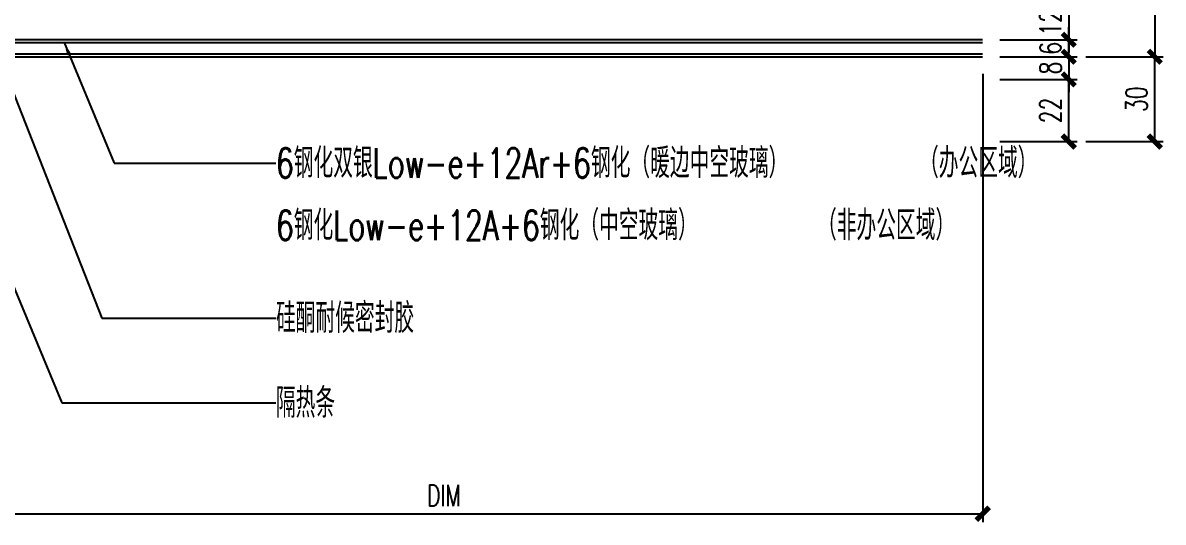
# Model space of a CAD drawing. Extents: x -160106 to 966792, y -663931 to 1550022.
# Drawn here: x -85524.6 to -85121.3, y -86500.7 to -86324.1 of the extents above; entities that cross this region are included whole.
import ezdxf
from ezdxf.enums import TextEntityAlignment as Align

# ---------------------------------------------------------------- set-up
doc = ezdxf.new("R2010")
doc.units = 0
for name, color, linetype in [('!ZN1-填充-8', 8, 'Continuous'), ('!ZN1-文字-7', 7, 'Continuous'), ('!ZN1-标注-173', 173, 'Continuous'), ('!ZN3-玻璃幕墙-4', 4, 'Continuous'), ('!ZN4-辅助材料-1', 1, 'Continuous'), ('DIM', 173, 'Continuous')]:
    doc.layers.add(name, color=color, linetype=linetype)
doc.styles.add('DHTEXT-1', font='ROMANS.shx', dxfattribs={"width": 0.7, "bigfont": 'CHINESE.shx'})
doc.styles.add('ZNDimTStyle', font='ROMANS.shx', dxfattribs={"width": 0.7, "bigfont": 'CHINESE.shx'})
doc.styles.add('ZNTextStyle', font='ROMANS.shx', dxfattribs={"width": 0.7, "bigfont": 'CHINESE.shx'})
doc.dimstyles.new('ZN3', dxfattribs={"dimscale": 3, "dimtxt": 2.5, "dimasz": 1.5, "dimexe": 1, "dimexo": 2, "dimgap": 0.9, "dimtad": 1, "dimdec": 0, "dimdsep": 46, "dimtxsty": 'DHTEXT-1', "dimblk": 'ARCHTICK', "dimcen": 2.5, "dimclrd": 173, "dimclre": 173, "dimclrt": 7, "dimazin": 2, "dimtfac": 1, "dimtix": 1, "dimtmove": 2, "dimatfit": 3, "dimfxl": 0, "dimarcsym": 0})
doc.dimstyles.new('ZN机械-3', dxfattribs={"dimscale": 3, "dimtxt": 2.5, "dimasz": 1.5, "dimexe": 1, "dimexo": 2, "dimgap": 0.9, "dimtad": 1, "dimdec": 0, "dimzin": 0, "dimdsep": 46, "dimtxsty": 'ZNDimTStyle', "dimcen": 2.5, "dimdle": 1, "dimclrd": 173, "dimclre": 173, "dimclrt": 7, "dimazin": 2, "dimtfac": 1, "dimtdec": 4, "dimtix": 1, "dimtmove": 2, "dimatfit": 3, "dimfxl": 0, "dimfrac": 2, "dimtolj": 1, "dimtzin": 0, "dimarcsym": 0})

# ---------------------------------------------------------------- blocks, each defined once
blk = doc.blocks.new('*U1427')
at = {"layer": '!ZN1-填充-8'}
h = blk.add_hatch(dxfattribs=at)
h.set_pattern_fill('ANSI37', color=256, scale=0.5, style=0)
h.set_pattern_definition([(45, (6, 0), (-1.12253, 1.12253), []), (135, (6, 0), (-1.12253, -1.12253), [])])
h.paths.add_polyline_path([(0, 5), (0, 19), (1, 18), (14, 18), (14, 17.75), (12, 15.75), (12, 8.25), (14, 6.25), (14, 6), (1, 6)])
h = blk.add_hatch(dxfattribs=at)
h.set_pattern_fill('DOTS', color=8, style=0)
h.set_pattern_definition([(0, (6, 0), (0.79375, 1.5875), [0, -1.5875])])
h.paths.add_polyline_path([(13, 15.34), (13, 8.66), (14.41, 7.25), (17.8, 7.25), (17.8, 16.75), (14.41, 16.75)])
for points in [[(18.75, 18), (14, 18), (14, 17.75), (18.75, 17.75)], [(18.75, 6.25), (14, 6.25), (14, 6), (18.75, 6)]]:
    blk.add_hatch(color=256, dxfattribs=at).paths.add_polyline_path(points)
for p, q in [((0, 23), (366.76, 23)), ((0, 19), (366.76, 19)), ((0, 5), (366.76, 5)), ((0, 1), (366.76, 1))]:
    blk.add_line(p, q, dxfattribs=at)
at = {"layer": '!ZN3-玻璃幕墙-4'}
for points in [[(366.76, 24), (1, 24), (0, 23), (0, 19), (1, 18), (366.76, 18)], [(366.76, 6), (1, 6), (0, 5), (0, 1), (1, 0), (366.76, 0)]]:
    blk.add_lwpolyline(points, dxfattribs=at)
at = {"layer": '!ZN4-辅助材料-1'}
for points in [[(0, 5), (0, 19), (1, 18), (14, 18), (14, 17.75), (12, 15.75), (12, 8.25), (12, 8.25), (14, 6.25), (14, 6), (1, 6), (0, 5)], [(12, 15.75), (12, 8.25), (14, 6.25), (19, 6.25), (19, 17.75), (14, 17.75)], [(13, 15.34), (13, 8.66), (14.41, 7.25), (17.8, 7.25), (17.8, 16.75), (14.41, 16.75)], [(18.75, 18), (14, 18), (14, 17.75), (18.75, 17.75)], [(18.75, 6.25), (14, 6.25), (14, 6), (18.75, 6)]]:
    blk.add_lwpolyline(points, close=True, dxfattribs=at)
blk.add_lwpolyline([(18.4, 17.75), (18.4, 17.65), (14.04, 17.65), (12.1, 15.71), (12.1, 8.29), (14.04, 6.35), (18.4, 6.35), (18.4, 6.25), (18.4, 6.35)], dxfattribs=at)
at = {"layer": 'Defpoints', "color": 250}
for p in [(0, 24), (0, 18), (0, 6), (12, 6), (0, 0)]:
    blk.add_point(p, dxfattribs=at)
blk = doc.blocks.new('_ArchTick')
at = {"color": 0, "linetype": 'ByBlock', "const_width": 0.4}
blk.add_lwpolyline([(-0.5, -0.5), (0.5, 0.5)], dxfattribs=at)
blk = doc.blocks.new('*D1432')
at = {"layer": 'Defpoints', "color": 0, "ltscale": 30, "transparency": 16777216}
for p in [(-85185.11, -86336.1), (-85566.37, -86366.1), (-85185.11, -86497.66)]:
    blk.add_point(p, dxfattribs=at)
at = {"layer": 'DIM', "color": 173, "linetype": 'ByBlock', "lineweight": -2, "ltscale": 30, "transparency": 16777216}
for p, q in [((-85185.11, -86342.1), (-85185.11, -86500.66)), ((-85566.37, -86372.1), (-85566.37, -86500.66)), ((-85566.37, -86497.66), (-85185.11, -86497.66))]:
    blk.add_line(p, q, dxfattribs=at)
at = {"layer": 'DIM', "color": 173, "lineweight": -2, "ltscale": 30, "transparency": 16777216, "xscale": 4.5, "yscale": 4.5, "zscale": 4.5, "rotation": 180}
blk.add_blockref('_ArchTick', (-85566.37, -86497.66), dxfattribs=at)
at = {"layer": 'DIM', "color": 173, "lineweight": -2, "ltscale": 30, "transparency": 16777216, "xscale": 4.5, "yscale": 4.5, "zscale": 4.5}
blk.add_blockref('_ArchTick', (-85185.11, -86497.66), dxfattribs=at)
at = {"layer": 'DIM', "color": 7, "ltscale": 30, "transparency": 16777216, "insert": (-85375.74, -86491.21), "char_height": 7.5, "attachment_point": 5, "style": 'DHTEXT-1'}
blk.add_mtext('DIM', dxfattribs=at)
blk = doc.blocks.new('*D1435')
at = {"layer": 'Defpoints', "color": 0, "ltscale": 30, "transparency": 16777216}
for p in [(-85185.11, -86330.1), (-85154.69, -86330.1), (-85185.11, -86336.1)]:
    blk.add_point(p, dxfattribs=at)
at = {"layer": 'DIM', "color": 173, "linetype": 'ByBlock', "lineweight": -2, "ltscale": 30, "transparency": 16777216}
for p, q in [((-85154.69, -86330.1), (-85154.69, -86325.6)), ((-85179.11, -86330.1), (-85151.69, -86330.1)), ((-85154.69, -86336.1), (-85154.69, -86330.1)), ((-85179.11, -86336.1), (-85151.69, -86336.1)), ((-85154.69, -86336.1), (-85154.69, -86340.6))]:
    blk.add_line(p, q, dxfattribs=at)
at = {"layer": 'DIM', "color": 173, "lineweight": -2, "ltscale": 30, "transparency": 16777216, "xscale": 4.5, "yscale": 4.5, "zscale": 4.5}
for p, rotation in [((-85154.69, -86330.1), 270), ((-85154.69, -86336.1), 90)]:
    blk.add_blockref('_ArchTick', p, dxfattribs=dict(at, rotation=rotation))
at = {"layer": 'DIM', "color": 7, "ltscale": 30, "transparency": 16777216, "insert": (-85161.14, -86333.1), "char_height": 7.5, "attachment_point": 5, "rotation": 90, "style": 'DHTEXT-1'}
blk.add_mtext('6', dxfattribs=at)
blk = doc.blocks.new('*D1436')
at = {"layer": 'Defpoints', "color": 0, "ltscale": 30, "transparency": 16777216}
for p in [(-85185.11, -86318.1), (-85185.11, -86330.1), (-85154.69, -86330.1)]:
    blk.add_point(p, dxfattribs=at)
at = {"layer": 'DIM', "color": 173, "linetype": 'ByBlock', "lineweight": -2, "ltscale": 30, "transparency": 16777216}
for p, q in [((-85154.69, -86318.1), (-85154.69, -86313.6)), ((-85179.11, -86318.1), (-85151.69, -86318.1)), ((-85154.69, -86318.1), (-85154.69, -86330.1)), ((-85179.11, -86330.1), (-85151.69, -86330.1)), ((-85154.69, -86330.1), (-85154.69, -86334.6))]:
    blk.add_line(p, q, dxfattribs=at)
at = {"layer": 'DIM', "color": 173, "lineweight": -2, "ltscale": 30, "transparency": 16777216, "xscale": 4.5, "yscale": 4.5, "zscale": 4.5}
for p, rotation in [((-85154.69, -86318.1), 270), ((-85154.69, -86330.1), 90)]:
    blk.add_blockref('_ArchTick', p, dxfattribs=dict(at, rotation=rotation))
at = {"layer": 'DIM', "color": 7, "ltscale": 30, "transparency": 16777216, "insert": (-85161.14, -86324.1), "char_height": 7.5, "attachment_point": 5, "rotation": 90, "style": 'DHTEXT-1'}
blk.add_mtext('12', dxfattribs=at)
blk = doc.blocks.new('*D1443')
at = {"layer": 'Defpoints', "color": 0, "ltscale": 30, "transparency": 16777216}
for p in [(-85185.11, -86336.1), (-85185.11, -86344.1), (-85154.69, -86344.1)]:
    blk.add_point(p, dxfattribs=at)
at = {"layer": 'DIM', "color": 173, "linetype": 'ByBlock', "lineweight": -2, "ltscale": 30, "transparency": 16777216}
for p, q in [((-85154.69, -86336.1), (-85154.69, -86331.6)), ((-85179.11, -86336.1), (-85151.69, -86336.1)), ((-85154.69, -86336.1), (-85154.69, -86344.1)), ((-85179.11, -86344.1), (-85151.69, -86344.1)), ((-85154.69, -86344.1), (-85154.69, -86348.6))]:
    blk.add_line(p, q, dxfattribs=at)
at = {"layer": 'DIM', "color": 173, "lineweight": -2, "ltscale": 30, "transparency": 16777216, "xscale": 4.5, "yscale": 4.5, "zscale": 4.5}
for p, rotation in [((-85154.69, -86336.1), 270), ((-85154.69, -86344.1), 90)]:
    blk.add_blockref('_ArchTick', p, dxfattribs=dict(at, rotation=rotation))
at = {"layer": 'DIM', "color": 7, "ltscale": 30, "transparency": 16777216, "insert": (-85161.14, -86340.1), "char_height": 7.5, "attachment_point": 5, "rotation": 90, "style": 'DHTEXT-1'}
blk.add_mtext('8', dxfattribs=at)
blk = doc.blocks.new('*D1444')
at = {"layer": 'Defpoints', "color": 0, "ltscale": 30, "transparency": 16777216}
for p in [(-85185.11, -86344.1), (-85154.69, -86344.1), (-85185.11, -86366.1)]:
    blk.add_point(p, dxfattribs=at)
at = {"layer": 'DIM', "color": 173, "linetype": 'ByBlock', "lineweight": -2, "ltscale": 30, "transparency": 16777216}
for p, q in [((-85179.11, -86344.1), (-85151.69, -86344.1)), ((-85154.69, -86366.1), (-85154.69, -86344.1)), ((-85179.11, -86366.1), (-85151.69, -86366.1))]:
    blk.add_line(p, q, dxfattribs=at)
at = {"layer": 'DIM', "color": 173, "lineweight": -2, "ltscale": 30, "transparency": 16777216, "xscale": 4.5, "yscale": 4.5, "zscale": 4.5}
for p, rotation in [((-85154.69, -86344.1), 90), ((-85154.69, -86366.1), 270)]:
    blk.add_blockref('_ArchTick', p, dxfattribs=dict(at, rotation=rotation))
at = {"layer": 'DIM', "color": 7, "ltscale": 30, "transparency": 16777216, "insert": (-85161.14, -86355.1), "char_height": 7.5, "attachment_point": 5, "rotation": 90, "style": 'DHTEXT-1'}
blk.add_mtext('22', dxfattribs=at)
blk = doc.blocks.new('*D1433')
at = {"layer": 'Defpoints', "color": 0, "ltscale": 30, "transparency": 16777216}
for p in [(-85154.69, -86336.1), (-85124.28, -86336.1), (-85154.69, -86366.1)]:
    blk.add_point(p, dxfattribs=at)
at = {"layer": 'DIM', "color": 173, "linetype": 'ByBlock', "lineweight": -2, "ltscale": 30, "transparency": 16777216}
for p, q in [((-85148.69, -86336.1), (-85121.28, -86336.1)), ((-85124.28, -86366.1), (-85124.28, -86336.1)), ((-85148.69, -86366.1), (-85121.28, -86366.1))]:
    blk.add_line(p, q, dxfattribs=at)
at = {"layer": 'DIM', "color": 173, "lineweight": -2, "ltscale": 30, "transparency": 16777216, "xscale": 4.5, "yscale": 4.5, "zscale": 4.5}
for p, rotation in [((-85124.28, -86336.1), 90), ((-85124.28, -86366.1), 270)]:
    blk.add_blockref('_ArchTick', p, dxfattribs=dict(at, rotation=rotation))
at = {"layer": 'DIM', "color": 7, "ltscale": 30, "transparency": 16777216, "insert": (-85130.73, -86351.1), "char_height": 7.5, "attachment_point": 5, "rotation": 90, "style": 'DHTEXT-1'}
blk.add_mtext('30', dxfattribs=at)
blk = doc.blocks.new('*D1434')
at = {"layer": 'Defpoints', "color": 0, "ltscale": 30, "transparency": 16777216}
for p in [(-85154.69, -86036.1), (-85154.69, -86336.1), (-85124.28, -86336.1)]:
    blk.add_point(p, dxfattribs=at)
at = {"layer": 'DIM', "color": 173, "linetype": 'ByBlock', "lineweight": -2, "ltscale": 30, "transparency": 16777216}
for p, q in [((-85148.69, -86036.1), (-85121.28, -86036.1)), ((-85124.28, -86036.1), (-85124.28, -86336.1)), ((-85148.69, -86336.1), (-85121.28, -86336.1))]:
    blk.add_line(p, q, dxfattribs=at)
at = {"layer": 'DIM', "color": 173, "lineweight": -2, "ltscale": 30, "transparency": 16777216, "xscale": 4.5, "yscale": 4.5, "zscale": 4.5}
for p, rotation in [((-85124.28, -86036.1), 90), ((-85124.28, -86336.1), 270)]:
    blk.add_blockref('_ArchTick', p, dxfattribs=dict(at, rotation=rotation))
at = {"layer": 'DIM', "color": 7, "ltscale": 30, "transparency": 16777216, "insert": (-85130.73, -86186.1), "char_height": 7.5, "attachment_point": 5, "rotation": 90, "style": 'DHTEXT-1'}
blk.add_mtext('300', dxfattribs=at)

msp = doc.modelspace()

# ---------------------------------------------------------------- block references
at = {"layer": '!ZN3-玻璃幕墙-4', "rotation": 359.9999964509936}
msp.add_blockref('*U1427', (-85551.93, -86336.1), dxfattribs=at)

# ---------------------------------------------------------------- texts
at = {"layer": '!ZN1-文字-7', "ltscale": 20, "style": 'ZNTextStyle', "width": 0.7}
for s, p in [('6钢化双银Low-e+12Ar+6钢化（暖边中空玻璃）', (-85435.11, -86373.67)), ('6钢化Low-e+12A+6钢化（中空玻璃）', (-85435.11, -86395.7)), ('硅酮耐候密封胶', (-85435.11, -86428.48)), ('隔热条', (-85435.11, -86458.48))]:
    msp.add_text(s, height=10.5, dxfattribs=at).set_placement(p, align=Align.MIDDLE_LEFT)
at = {"layer": '!ZN1-文字-7', "color": 1, "ltscale": 20, "style": 'ZNTextStyle', "width": 0.7}
for s, p in [('（办公区域）', (-85207.64, -86373.67)), ('（非办公区域）', (-85243.72, -86395.7))]:
    msp.add_text(s, height=10.5, dxfattribs=at).set_placement(p, align=Align.MIDDLE_LEFT)

# ---------------------------------------------------------------- dimensions: what is measured, and where the dimension line sits
at = {"layer": 'DIM', "ltscale": 30}
for base, p1, p2, picture, middle in [((-85124.28, -86336.1), (-85154.69, -86036.1), (-85154.69, -86336.1), '*D1434', (-85130.73, -86186.1)), ((-85154.69, -86330.1), (-85185.11, -86318.1), (-85185.11, -86330.1), '*D1436', (-85161.14, -86324.1)), ((-85154.69, -86330.1), (-85185.11, -86336.1), (-85185.11, -86330.1), '*D1435', (-85161.14, -86333.1)), ((-85154.69, -86344.1), (-85185.11, -86336.1), (-85185.11, -86344.1), '*D1443', (-85161.14, -86340.1)), ((-85124.28, -86336.1), (-85154.69, -86366.1), (-85154.69, -86336.1), '*D1433', (-85130.73, -86351.1)), ((-85154.69, -86344.1), (-85185.11, -86366.1), (-85185.11, -86344.1), '*D1444', (-85161.14, -86355.1))]:
    dim = msp.add_linear_dim(base=base, p1=p1, p2=p2, angle=90, dimstyle='ZN3', dxfattribs=at)
    dim.commit()
    dim.dimension.update_dxf_attribs({"geometry": picture, "text_midpoint": middle})
dim = msp.add_linear_dim(base=(-85185.11, -86497.66), p1=(-85566.37, -86366.1), p2=(-85185.11, -86336.1), angle=180, text='DIM', dimstyle='ZN3', dxfattribs=at)
dim.commit()
dim.dimension.update_dxf_attribs({"geometry": '*D1432', "text_midpoint": (-85375.74, -86491.21)})

# ---------------------------------------------------------------- leaders
at = {"layer": '!ZN1-标注-173'}
for points in [[(-85510, -86331.1), (-85492.38, -86373.67), (-85435.11, -86373.67)], [(-85560.9, -86337.88), (-85510.9, -86458.48), (-85435.11, -86458.48)], [(-85531.13, -86340.85), (-85496.68, -86428.48), (-85435.11, -86428.48)]]:
    msp.add_leader(points, dimstyle='ZN机械-3', dxfattribs=at)

doc.saveas('drawing.dxf')
